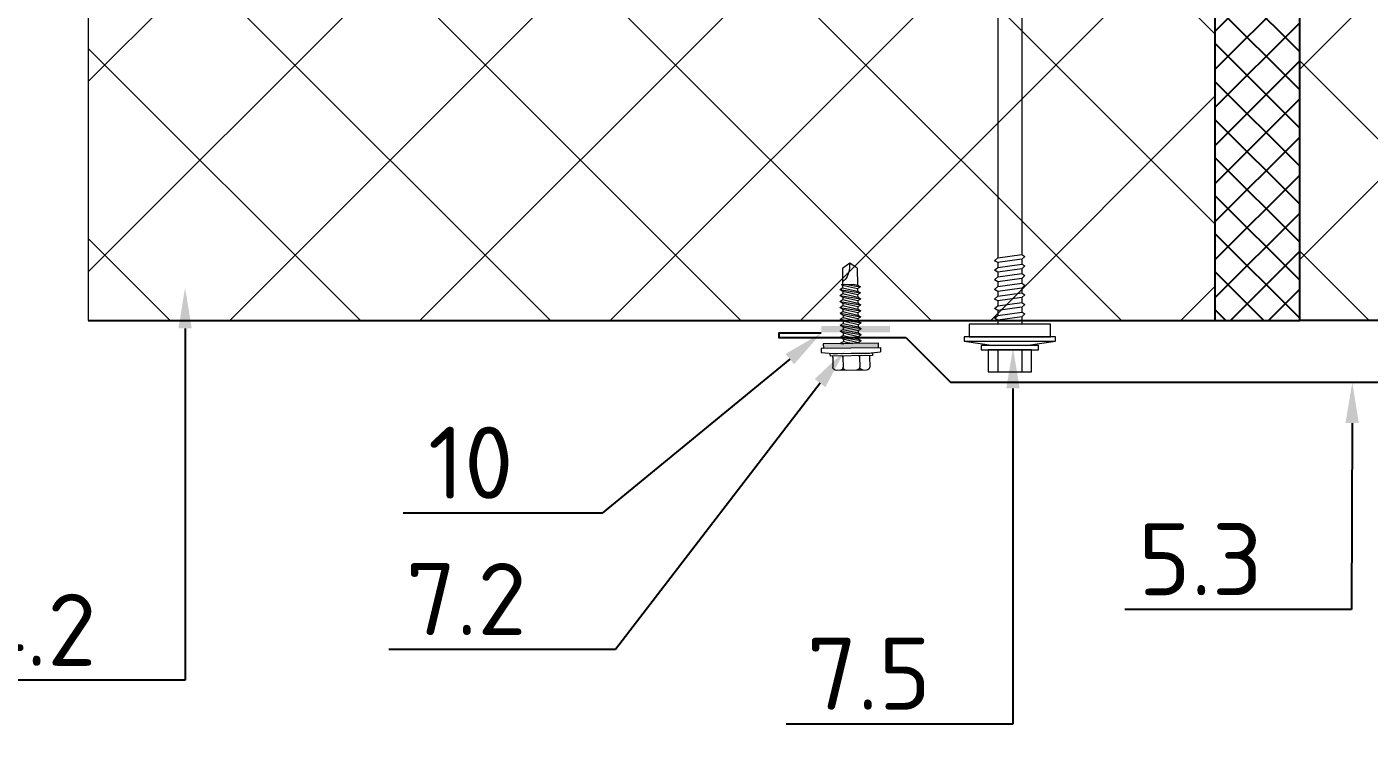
# Model space of a CAD drawing. Header units: millimetres. Extents: x -3689 to 3021565, y -698052 to -604547.
# Drawn here: x 2758552.3 to 2758869.1, y -669365.9 to -669199.5 of the extents above; entities that cross this region are included whole.
import ezdxf
from ezdxf import colors
from ezdxf.entities.mleader import LeaderData, LeaderLine
from ezdxf.math import Vec2, Vec3

# ---------------------------------------------------------------- set-up
doc = ezdxf.new("R2010")
doc.units = ezdxf.units.MM
doc.layers.get('0').update_dxf_attribs({"lineweight": 0})
for name, color, linetype in [('A-FLOR-IDEN', 14, 'Continuous'), ('A-WALL-PATT', 181, 'Continuous'), ('S-METL', 14, 'Continuous'), ('S-WALL-PATT', 181, 'Continuous')]:
    doc.layers.add(name, color=color, linetype=linetype)
doc.styles.add('ЕСКД', font='isocpeur.ttf')

# ---------------------------------------------------------------- blocks, each defined once
blk = doc.blocks.new('*U566')
at = {"lineweight": 0}
h = blk.add_hatch(dxfattribs=at)
h.set_pattern_fill('ANSI37', color=181, scale=10, style=0)
h.set_pattern_definition([(45, (90, -734.0553587846589), (-22.45064030267288, 22.45064030267288), []), (135, (90, -734.0553587846589), (-22.45064030267288, -22.45064030267288), [])])
h.paths.add_polyline_path([(0, 265.944641215341), (0, 0), (150, 0), (150, 265.944641215341)])
at = {"color": 5, "lineweight": 0}
for p, q in [((150, 265.944641215341), (0, 265.944641215341)), ((0, 0), (150, 0))]:
    blk.add_line(p, q, dxfattribs=at)
at = {"color": 5}
for p, q in [((0, 265.944641215341), (0, 0)), ((150, 0), (150, 265.944641215341))]:
    blk.add_line(p, q, dxfattribs=at)
blk = doc.blocks.new('*U670')
at = {"color": 7}
for points in [[(-60.60660171782365, -10.60660171779455), (-50, 0)], [(-50, 0), (100.3945713860958, 0)], [(111.0011731039194, -10.60660171779455), (100.3945713860958, 0)], [(-80.60660171782365, -11.60660171782365), (-90.60660171782365, -11.60660171782365), (-90.60660171782365, -10.60660171782365), (-60.60660171782365, -10.60660171782365)], [(131.0011731039194, -11.60660171782365), (141.0011731039194, -11.60660171782365), (141.0011731039194, -10.60660171782365), (111.0011731039194, -10.60660171782365)]]:
    blk.add_lwpolyline(points, dxfattribs=at)
blk = doc.blocks.new('*U530')
at = {"lineweight": 0}
blk.add_hatch(color=0, dxfattribs=at).paths.add_polyline_path([(6.500028934155127, -0.9992351740365836), (-6.500028934155127, -0.9992351740365865), (-6.500028934155127, -1.443296356685747e-15), (6.500028934155127, 1.443296356685747e-15)])
at = {"color": 0, "lineweight": 0}
for p, q in [((-1.75979577822, 17.76911293662852), (0.0001427191382348255, 19.00156603410142)), ((-1.75979577822, 17.77512051083614), (-1.759595558345612, 13.76304829795845)), ((0.0001427191382348255, 19.00156603410142), (1.760204217272982, 17.76928860001499)), ((1.760204217280258, 17.77529617422261), (1.760392185868111, 14.00871998502408)), ((2.464332430994543, 12.81131470232504), (-2.463710926611387, 11.94262127106777)), ((1.269850955752187, 14.00874446512899), (-2.463640661277172, 13.35062126943376)), ((-1.759620378325057, 13.75704072578811), (-2.463640661277172, 13.35062126943376)), ((-1.759660946023363, 12.94413154770155), (-2.463640661277172, 13.35062126943376)), ((1.760352715740735, 13.21780442399904), (-1.75969064364472, 12.34904072748032)), ((-1.759660946016087, 12.94413154770155), (-1.75969064364472, 12.34904072748032)), ((1.760382413362092, 13.81289524427848), (-1.759660946016087, 12.94413154770155)), ((-0.73936477863754, 14.00884473376209), (-1.759620378303229, 13.75704072578811)), ((2.112392185430505, 14.00870241870871), (-0.73936477863754, 14.00884473376209)), ((2.464332430994543, 12.81131470232504), (1.760312148020601, 12.4048952459707)), ((1.760382413362092, 13.81289524427848), (1.760351631783121, 13.19608375453391)), ((2.464332430994543, 12.81131470232504), (1.760352715740735, 13.21780442399904)), ((2.099570586164188, 14.00870305852732), (1.760382413362092, 13.81289524427848)), ((2.46419190031156, 9.995314705651255), (-2.46385145729437, 9.126621274393985)), ((-1.759831174327704, 9.533040730806535), (-2.46385145729437, 9.126621274393985)), ((2.464262165653051, 11.40331470395904), (-2.463781191952878, 10.53462127275998)), ((-1.759760908986212, 10.94104072911432), (-2.463781191952878, 10.53462127275998)), ((-1.75980147669907, 10.12813155108597), (-2.463781191952878, 10.53462127275998)), ((-1.75969064364472, 12.34904072748032), (-2.463710926611387, 11.94262127106777)), ((-1.759731211357578, 11.53613154939376), (-2.463710926611387, 11.94262127106777)), ((1.760171617337617, 9.588895249296913), (-1.759871742040562, 8.720131552719979)), ((1.760212185057751, 10.40180442732526), (-1.759831174327704, 9.533040730806535)), ((-1.75980147669907, 10.12813155108597), (-1.759831174327704, 9.533040730806535)), ((1.760241882679109, 10.99689524766291), (-1.75980147669907, 10.12813155108597)), ((1.760282450399243, 11.80980442569126), (-1.759760908986212, 10.94104072911432)), ((-1.759731211357578, 11.53613154939376), (-1.759760908986212, 10.94104072911432)), ((1.760312148020601, 12.4048952459707), (-1.759731211357578, 11.53613154939376)), ((1.760171617352169, 9.588895249296913), (1.760140835780474, 8.972083759494128)), ((2.46419190031156, 9.995314705651255), (1.760171617337617, 9.588895249296913)), ((1.760241882693661, 10.99689524766291), (1.760211101121966, 10.38008375786012)), ((2.46419190031156, 9.995314705651255), (1.760212185057751, 10.40180442732526)), ((2.464262165653051, 11.40331470395904), (1.760241882679109, 10.99689524766291)), ((1.760312148035152, 12.4048952459707), (1.760281366463457, 11.78808375616791)), ((2.464262165653051, 11.40331470395904), (1.760282450399243, 11.80980442569126)), ((2.464051369635853, 7.179314708977475), (-2.463991987948249, 6.31062127777841)), ((-1.759971704996135, 6.717040734132754), (-2.463991987948249, 6.31062127777841)), ((2.464121634970069, 8.587314707343468), (-2.463921722635862, 7.718621276086197)), ((-1.759901439669195, 8.12504073244054), (-2.463921722635862, 7.718621276086197)), ((-1.759942007382053, 7.312131554412192), (-2.463921722635862, 7.718621276086197)), ((-1.759871742040562, 8.720131552719979), (-2.46385145729437, 9.126621274393985)), ((1.760031086669186, 6.772895252623131), (-1.760012272716269, 5.904131556046196)), ((-1.759942007374777, 7.312131554412192), (-1.7599727889683, 6.695320064609406)), ((1.760071654382044, 7.585804430709688), (-1.759971704996135, 6.717040734132754)), ((1.760101352010678, 8.180895250989126), (-1.759942007374777, 7.312131554412192)), ((1.760141919723536, 8.993804429017475), (-1.759901439669195, 8.12504073244054)), ((-1.759871742040562, 8.720131552719979), (-1.759901439669195, 8.12504073244054)), ((1.760031086669186, 6.772895252623131), (1.760000305097491, 6.156083762820346)), ((2.464051369635853, 7.179314708977475), (1.760031086669186, 6.772895252623131)), ((1.760101352010678, 8.180895250989126), (1.760070570438983, 7.564083761186341)), ((2.464051369635853, 7.179314708977475), (1.760071654382044, 7.585804430709688)), ((2.464121634970069, 8.587314707343468), (1.760101352010678, 8.180895250989126)), ((2.464121634970069, 8.587314707343468), (1.76014191971626, 8.993804429017475)), ((2.463910838960146, 4.363314712303692), (-2.464132518631233, 3.494621281104628)), ((-1.760112235679118, 3.901040737458971), (-2.464132518631233, 3.494621281104628)), ((-1.760152803377424, 3.088131559430622), (-2.464132518631233, 3.494621281104628)), ((2.463981104301637, 5.771314710669687), (-2.464062253289741, 4.902621279470623)), ((-1.760041970337626, 5.309040735766758), (-2.464062253289741, 4.902621279470623)), ((-1.760082538043208, 4.496131557738409), (-2.464062253289741, 4.902621279470623)), ((-1.760012272723545, 5.904131556046196), (-2.463991987948249, 6.31062127777841)), ((1.759860858379397, 3.361804435728119), (-1.760182501006057, 2.493040739151184)), ((1.759890556000755, 3.95689525594935), (-1.760152803377424, 3.088131559430622)), ((1.759931123720889, 4.769804434035906), (-1.760112235664566, 3.901040737458971)), ((-1.760082538035932, 4.496131557738409), (-1.760112235679118, 3.901040737458971)), ((1.759960821342246, 5.364895254315344), (-1.760082538043208, 4.496131557738409)), ((-1.760012272716269, 5.904131556046196), (-1.760043054287964, 5.287320066301619)), ((1.760001389040553, 6.177804432401901), (-1.760041970337626, 5.309040735766758)), ((1.759890556000755, 3.95689525594935), (1.75985977442906, 3.340083766204772)), ((2.463840573640482, 2.955314713995905), (1.759860858379397, 3.361804435728119)), ((2.463910838960146, 4.363314712303692), (1.759890556000755, 3.95689525594935)), ((1.759960821342246, 5.364895254315344), (1.759930039755999, 4.748083764512558)), ((2.463910838960146, 4.363314712303692), (1.759931123720889, 4.769804434035906)), ((2.463981104301637, 5.771314710669687), (1.759960821327694, 5.364895254315344)), ((2.463981104301637, 5.771314710669687), (1.760001389040553, 6.177804432343693)), ((2.46377030829899, 1.547314715688118), (-2.464273049314216, 0.6786212844308461)), ((-1.760252766340273, 1.085040740785189), (-2.46427304930694, 0.6786212844308461)), ((-1.760293334060407, 0.2721315627568398), (-2.464273049314216, 0.6786212844308461)), ((2.463840573640482, 2.955314713995905), (-2.464202783972724, 2.086621282796841)), ((-1.760182501006057, 2.493040739151184), (-2.464202783972724, 2.086621282796841)), ((-1.760223068718916, 1.680131561064627), (-2.464202783972724, 2.086621282796841)), ((-1.760293334053131, 0.2721315627568398), (-1.76030691460619, -3.908666534005322e-16)), ((1.759750025339599, 1.140895259333775), (-1.760293334053131, 0.2721315627568398)), ((1.759790593045182, 1.953804437362124), (-1.760252766332997, 1.085040740785189)), ((-1.76022306871164, 1.680131561064627), (-1.760252766340273, 1.085040740785189)), ((1.759820290666539, 2.548895257641562), (-1.760223068718916, 1.680131561064627)), ((-1.760152803377424, 3.088131559430622), (-1.760182501006057, 2.493040739151184)), ((1.75972032770369, 0.545804439054337), (-0.4517616882585572, -1.003112455896365e-16)), ((2.463700042957499, 0.1393147173803305), (1.673376388229372, 3.715641990152666e-16)), ((1.759750025339599, 1.140895259333775), (1.759719243746076, 0.5240837695309898)), ((2.463700042957499, 0.1393147173803305), (1.75972032770369, 0.545804439054337)), ((2.46377030829899, 1.547314715688118), (1.759750025339599, 1.140895259333775)), ((1.759820290673815, 2.548895257641562), (1.759789509087568, 1.932083767896985)), ((2.46377030829899, 1.547314715688118), (1.759790593037906, 1.953804437362124)), ((2.463840573640482, 2.955314713995905), (1.759820290666539, 2.548895257641562)), ((2.463700042957499, 0.1393147173803305), (2.222372062249633, 4.934657265586468e-16)), ((6.499971000332154, 0.001566034101416869), (6.500028934155127, -0.9992351740365836)), ((-6.999971091820045, -0.9992351740365866), (-6.999913204039332, -1.999240946024658)), ((7.000028934984586, -0.9992351740365835), (-6.999971091820045, -0.9992351740365866)), ((-6.999971091820045, -0.9992351740365866), (-6.999971091820045, -1.999235174036587)), ((-3.372512593312422, -2.360930037742948), (-6.999971091820045, -1.999235174036587)), ((-5.042529794140137, -2.36092890793225), (4.957470193156043, -2.360429864318575)), ((-5.042529794140137, -2.36092890793225), (-5.042504841956543, -2.860928907291965)), ((-5.042504841956543, -2.860928907291965), (4.957495145325085, -2.860429863678291)), ((-4.372512593326974, -2.360930037742948), (4.28745299234288, -2.360428734507877)), ((-4.372466748827719, -3.152888939424885), (-4.372330301179318, -5.510008432378529)), ((-2.01065795654722, -3.152687751920895), (-2.010521505289943, -5.509871713235045)), ((1.925690043317446, -3.152571722050198), (1.925826488215536, -5.509643848228735)), ((7.000086822110463, -1.99922954221256), (3.287452992371983, -2.360428734507877)), ((4.287498841193157, -3.152463260455988), (4.287635284337741, -5.509507129143458)), ((4.957470193156043, -2.360429864318575), (4.957495145325085, -2.860429863678291)), ((7.000028934984586, -0.9992351740365835), (7.000086822103187, -1.99922954221256)), ((7.000028934991862, -0.9992351740365835), (7.000028934991862, -1.999235174036584)), ((-3.58501512947987, -6.297232458076908), (3.50041125866119, -6.296822300821078)), ((-2.010653540746716, -3.228970242373181), (-2.010521505289943, -5.509871713235045))]:
    blk.add_line(p, q, dxfattribs=at)
blk.add_lwpolyline([(6.500028934155127, -0.9992351740365836), (-6.500028934155127, -0.9992351740365865), (-6.500028934155127, -1.443296356685747e-15), (6.500028934155127, 1.443296356685747e-15)], close=True, dxfattribs=at)
for centre, start, end in [((-3.585060702433111, -5.509962859388908), 180.0033167038442, 270.0033167042611), ((-2.797791103977942, -5.509917286399288), 270.0033167042611, 0.003316703844216687), ((-1.22325190653646, -5.509826140245424), 180.0033167038442, 270.0033167042611), ((1.138556889469329, -5.509689421276563), 270.0033167042611, 0.003316703844216687), ((2.713096086903535, -5.509598275122698), 180.0033167038442, 270.0033167042611), ((3.500365685649742, -5.509552702133078), 270.0033167042611, 0.003316703844216687)]:
    blk.add_arc(centre, 0.7872696000000154, start, end, dxfattribs=at)
at = {"color": 0, "lineweight": 0, "extrusion": (0, 0, -1)}
for centre, major_axis, ratio, start_param, end_param in [((-5.164466747446568, -3.152934786339758), (-0.4695426015677405, -0.6378038454834557), 0.9999999999521482, 3.7001413829075, 4.077737360034711), ((-1.218657958088442, -3.152737986587455), (-0.4695426016314956, -0.6378038455700573), 0.9999999998798036, 0.9361447064777346, 1.313740683556781), ((1.133690044815013, -3.152620782959275), (-0.4695426015914638, -0.6378038455156804), 0.9999999999951029, 3.700141382885612, 4.077737360014203), ((5.079498840263115, -3.152423982799518), (-0.469542601613166, -0.6378038455451589), 0.9999999999374978, 0.9361447064519131, 1.313740683536806)]:
    blk.add_ellipse(centre, major_axis=major_axis, ratio=ratio, start_param=start_param, end_param=end_param, dxfattribs=at)
at = {"color": 0, "lineweight": 0, "extrusion": (0, 0, -0.9999999999999999)}
for centre, major_axis, ratio, start_param, end_param in [((-2.802657956068287, -3.152817035093905), (-0.4695426015830329, -0.6378038455042281), 0.9999999999820529, 3.700141382891477, 4.077737359997727), ((2.717690042794858, -3.152541734511033), (-0.469542601635972, -0.6378038455761381), 0.9999999998681064, 0.9361447064850439, 1.31374068359107)]:
    blk.add_ellipse(centre, major_axis=major_axis, ratio=ratio, start_param=start_param, end_param=end_param, dxfattribs=at)
at = {"color": 0, "lineweight": 0}
blk.add_open_spline([(0.0001427191455107831, 19.00156603415963), (0.05083747002936031, 18.23320035467623), (0.1406947712312066, 16.87125922471751), (0.8799432696832777, 15.33543048088905), (1.551164845863238, 14.82059633685276), (1.760358575389543, 14.67621029395378)], degree=3, knots=[0, 0, 0, 0, 2.306624246534305, 4.088530392190128, 4.845953933886731, 4.845953933886731, 4.845953933886731, 4.845953933886731], dxfattribs=at)
blk = doc.blocks.new('*U529')
at = {"color": 0, "rotation": 270}
blk.add_blockref('*U530', (0, -3.641531520770513e-12), dxfattribs=at)
blk = doc.blocks.new('*U572')
at = {"color": 0, "lineweight": 0, "ltscale": 10}
for p, q in [((0.9999999999995483, 10.75821146399544), (-1.578047253216045e-13, 3.758211464021094)), ((1.999999999999548, 10.75821146399548), (0.9999999999995483, 10.75821146399544)), ((0.9999999999995483, 10.75821146399544), (1.000000000000452, -10.75821146399535)), ((2.000000000000452, -10.75821146399531), (1.999999999999548, 10.75821146399548)), ((4.999999999999596, 9.625768151993025), (1.999999999999596, 9.625768151992899)), ((1.999999999999596, 9.625768151992899), (2.000000000000404, -9.625768151992732)), ((5.000000000000404, -9.625768151992606), (4.999999999999596, 9.625768151993025)), ((-2.853031142658489e-13, 6.794659872000921), (-1.000000000000285, 6.794659872000879)), ((-1.000000000000285, 6.794659872000879), (-0.9999999999997147, -6.794659872000962)), ((2.853031142658489e-13, -6.794659872000921), (-2.853031142658489e-13, 6.794659872000921)), ((-1.000000000000214, 5.095994904011563), (-6.200000000000213, 5.095994904011344)), ((-6.200000000000213, 5.095994904011344), (-6.199999999999785, -5.095994904011865)), ((-0.9999999999997861, -5.095994904011646), (-1.000000000000214, 5.095994904011563)), ((5.960699671339194, 2.831108280006697), (6.413676996087806, 3.623818598440535)), ((6.413676996087806, 3.623818598440535), (7.093142983283565, 2.831108280006745)), ((8.225586295286144, 2.831108280006792), (8.678563620122066, 3.623818598440631)), ((8.678563620122066, 3.623818598440631), (9.358029607317826, 2.83110828000684)), ((10.49047291932041, 2.831108280006887), (10.94345024406902, 3.623818598440726)), ((10.94345024406902, 3.623818598440726), (11.62291623132298, 2.831108280006935)), ((12.75535954329646, 2.831108280006982), (13.20833686810328, 3.623818598440821)), ((13.20833686810328, 3.623818598440821), (13.88780285529904, 2.83110828000703)), ((15.02024616730162, 2.831108280007077), (15.47322349210843, 3.623818598440916)), ((15.47322349210843, 3.623818598440916), (16.1526894793042, 2.831108280007125)), ((17.28513279133588, 2.831108280007173), (17.73811011608449, 3.623818598441011)), ((17.73811011608449, 3.623818598441011), (18.41757610328025, 2.83110828000722)), ((19.55001941528283, 2.831108280007268), (20.00299674011875, 3.623818598441106)), ((20.00299674011875, 3.623818598441106), (20.68246272731451, 2.831108280007316)), ((104.5005885280032, 2.83110828001226), (104.9535658528391, 3.623818598446098)), ((104.9535658528391, 3.623818598446098), (105.6330318400348, 2.831108280012307)), ((106.7654751520956, 2.831108280012355), (107.2184524768442, 3.623818598446193)), ((107.2184524768442, 3.623818598446193), (107.89791846404, 2.831108280012402)), ((109.0303617760426, 2.83110828001245), (109.4833391008785, 3.623818598446288)), ((109.4833391008785, 3.623818598446288), (110.1628050880743, 2.831108280012497)), ((111.2952484000768, 2.831108280012545), (111.7482257248255, 3.623818598446383)), ((111.7482257248255, 3.623818598446383), (112.4276917120794, 2.831108280012592)), ((113.5601350240529, 2.83110828001264), (114.0131123488597, 3.623818598446478)), ((114.0131123488597, 3.623818598446478), (114.6925783360555, 2.831108280012687)), ((115.8250216480581, 2.831108280012735), (116.2779989728649, 3.623818598446573)), ((116.2779989728649, 3.623818598446573), (116.9574649600606, 2.831108280012782)), ((118.0899082720923, 2.83110828001283), (118.5428855968409, 3.623818598446668)), ((118.5428855968409, 3.623818598446668), (119.2223515840367, 2.831108280012878)), ((120.3547948960393, 2.831108280012925), (120.8077722208752, 3.623818598446763)), ((120.8077722208752, 3.623818598446763), (121.4872382080709, 2.831108280012973)), ((122.6196815200735, 2.83110828001302), (123.0726588448221, 3.623818598446859)), ((123.0726588448221, 3.623818598446859), (123.7521248320179, 2.831108280013068)), ((124.8845681440496, 2.831108280013114), (125.3375454687982, 3.623818598446953)), ((125.3375454687982, 3.623818598446953), (126.017011455994, 2.831108280013162)), ((127.1494547679966, 2.831108280013209), (127.6024320928325, 3.623818598447048)), ((127.6024320928325, 3.623818598447048), (128.2818980800282, 2.831108280013257)), ((129.4143413920308, 2.831108280013305), (129.8673187167794, 3.623818598447143)), ((129.8673187167794, 3.623818598447143), (130.5467847040334, 2.831108280013352)), ((131.6792280160069, 2.8311082800134), (132.1322053408137, 3.623818598447238)), ((132.1322053408137, 3.623818598447238), (132.8116713280095, 2.831108280013447)), ((133.944114640012, 2.831108280013495), (134.3970919648189, 3.623818598447333)), ((134.3970919648189, 3.623818598447333), (135.0765579520146, 2.831108280013543)), ((136.2090012640463, 2.83110828001359), (136.6619785887949, 3.623818598447428)), ((136.6619785887949, 3.623818598447428), (137.3414445759907, 2.831108280013638)), ((138.4738878879932, 2.831108280013685), (138.9268652128292, 3.623818598447524)), ((138.9268652128292, 3.623818598447524), (139.6063312000249, 2.831108280013733)), ((140.7387745120275, 2.83110828001378), (141.1917518367761, 3.623818598447619)), ((141.1917518367761, 3.623818598447619), (141.8712178239719, 2.831108280013828)), ((143.0036611360036, 2.831108280013875), (143.4566384608104, 3.623818598447714)), ((143.4566384608104, 3.623818598447714), (144.1361044480061, 2.831108280013923)), ((145.2685477600087, 2.83110828001397), (145.7215250848446, 3.623818598447809)), ((145.7215250848446, 3.623818598447809), (146.4009910720404, 2.831108280014018)), ((147.533434384043, 2.831108280014065), (147.9864117087916, 3.623818598447904)), ((147.9864117087916, 3.623818598447904), (148.6658776959873, 2.831108280014113)), ((149.798321008019, 2.831108280014161), (150.2512983328259, 3.623818598447999)), ((150.2512983328259, 3.623818598447999), (150.9307643200216, 2.831108280014208)), ((152.0632076320242, 2.831108280014256), (152.5161849568019, 3.623818598448094)), ((152.5161849568019, 3.623818598448094), (153.1956509439977, 2.831108280014303)), ((154.3280942560002, 2.831108280014351), (154.7810715808071, 3.623818598448189)), ((154.7810715808071, 3.623818598448189), (155.4605375680028, 2.831108280014398)), ((156.5929808800054, 2.831108280014446), (157.0459582048413, 3.623818598448284)), ((157.0459582048413, 3.623818598448284), (157.7254241920371, 2.831108280014493)), ((158.8578675040397, 2.831108280014541), (159.3108448287883, 3.623818598448379)), ((159.3108448287883, 3.623818598448379), (159.990310815984, 2.831108280014588)), ((161.1227541280157, 2.831108280014636), (161.5757314528225, 3.623818598448474)), ((161.5757314528225, 3.623818598448474), (162.2551974400183, 2.831108280014683)), ((163.3876407520209, 2.831108280014731), (163.8406180767986, 3.623818598448569)), ((163.8406180767986, 3.623818598448569), (164.5200840639943, 2.831108280014779)), ((165.6525273759969, 2.831108280014826), (166.1055047008037, 3.623818598448664)), ((166.1055047008037, 3.623818598448664), (166.7849706879995, 2.831108280014874)), ((167.9174140000312, 2.831108280014921), (168.370391324838, 3.62381859844876)), ((168.370391324838, 3.62381859844876), (169.0498573120338, 2.831108280014969)), ((170.1823006240363, 2.831108280015016), (170.6352779488141, 3.623818598448855)), ((170.6352779488141, 3.623818598448855), (171.3147439360098, 2.831108280015064)), ((172.4471872480124, 2.831108280015112), (172.9001645728192, 3.62381859844895)), ((172.9001645728192, 3.62381859844895), (173.579630560015, 2.831108280015159)), ((-1.000000000000119, 2.831108280006405), (-6.200000000000118, 2.831108280006187)), ((5.960699671339194, 2.831108280006697), (4.999999999999881, 2.831108280006657)), ((6.75340998968594, -2.831108279977059), (5.960699671339194, 2.831108280006697)), ((7.093142983283565, 2.831108280006745), (7.885853301688519, -2.831108279977012)), ((8.225586295286144, 2.831108280006792), (7.093142983283565, 2.831108280006745)), ((8.225586295286144, 2.831108280006792), (7.093142983283565, 2.831108280006745)), ((9.018296613720201, -2.831108279976964), (8.225586295286144, 2.831108280006792)), ((9.358029607317826, 2.83110828000684), (10.15073992572278, -2.831108279976917)), ((10.49047291932041, 2.831108280006887), (9.358029607317826, 2.83110828000684)), ((10.49047291932041, 2.831108280006887), (9.358029607317826, 2.831108280006839)), ((11.28318323772536, -2.831108279976869), (10.49047291932041, 2.831108280006887)), ((11.62291623132298, 2.831108280006935), (12.41562654969883, -2.831108279976822)), ((12.75535954329646, 2.831108280006982), (11.62291623126478, 2.831108280006935)), ((12.75535954329646, 2.831108280006983), (11.62291623132298, 2.831108280006935)), ((13.54806986170141, -2.831108279976774), (12.75535954329646, 2.831108280006982)), ((13.88780285529904, 2.83110828000703), (14.68051317370399, -2.831108279976727)), ((15.02024616730162, 2.831108280007077), (13.88780285529904, 2.83110828000703)), ((15.02024616730162, 2.831108280007078), (13.88780285529904, 2.83110828000703)), ((15.81295648570657, -2.831108279976679), (15.02024616730162, 2.831108280007077)), ((16.1526894793042, 2.831108280007125), (16.94539979768004, -2.831108279976632)), ((17.28513279133588, 2.831108280007173), (16.1526894793042, 2.831108280007125)), ((17.28513279133588, 2.831108280007173), (16.1526894793042, 2.831108280007126)), ((18.07784310968262, -2.831108279976584), (17.28513279133588, 2.831108280007173)), ((18.41757610328025, 2.83110828000722), (19.2102864216852, -2.831108279976537)), ((19.55001941528283, 2.831108280007268), (18.41757610328025, 2.83110828000722)), ((19.55001941528283, 2.831108280007268), (18.41757610328025, 2.831108280007221)), ((20.34272973371688, -2.831108279976489), (19.55001941528283, 2.831108280007268)), ((20.68246272731451, 2.831108280007316), (21.47517304571946, -2.831108279976441)), ((21.81490603931709, 2.831108280007363), (20.68246272731451, 2.831108280007316)), ((104.5005885280032, 2.83110828001226), (20.68246272731451, 2.831108280007316)), ((105.2932988464372, -2.831108279971497), (104.5005885280032, 2.83110828001226)), ((105.6330318400348, 2.831108280012307), (106.4257421584398, -2.83110827997145)), ((106.7654751520374, 2.831108280012355), (105.6330318400348, 2.831108280012307)), ((107.5581854704424, -2.831108279971402), (106.7654751520956, 2.831108280012355)), ((107.89791846404, 2.831108280012402), (108.690628782445, -2.831108279971355)), ((109.0303617760426, 2.83110828001245), (107.89791846404, 2.831108280012402)), ((109.8230720944767, -2.831108279971307), (109.0303617760426, 2.83110828001245)), ((110.1628050880743, 2.831108280012497), (110.9555154064792, -2.831108279971259)), ((111.2952484000768, 2.831108280012545), (110.1628050880743, 2.831108280012497)), ((112.0879587184818, -2.831108279971212), (111.2952484000768, 2.831108280012545)), ((112.4276917120794, 2.831108280012592), (113.2204020304553, -2.831108279971164)), ((113.5601350240529, 2.83110828001264), (112.4276917120212, 2.831108280012592)), ((114.3528453424579, -2.831108279971117), (113.5601350240529, 2.83110828001264)), ((114.6925783360555, 2.831108280012687), (115.4852886544604, -2.831108279971069)), ((115.8250216480581, 2.831108280012735), (114.6925783360555, 2.831108280012687)), ((116.617731966463, -2.831108279971022), (115.8250216480581, 2.831108280012735)), ((116.9574649600606, 2.831108280012782), (117.7501752784365, -2.831108279970974)), ((118.0899082720923, 2.83110828001283), (116.9574649600606, 2.831108280012782)), ((118.8826185904391, -2.831108279970927), (118.0899082720923, 2.83110828001283)), ((119.2223515840367, 2.831108280012878), (120.0150619024417, -2.831108279970879)), ((120.3547948960393, 2.831108280012925), (119.2223515840367, 2.831108280012878)), ((121.1475052144733, -2.831108279970831), (120.3547948960393, 2.831108280012925)), ((121.4872382080709, 2.831108280012973), (122.2799485264759, -2.831108279970784)), ((122.6196815200735, 2.83110828001302), (121.4872382080709, 2.831108280012973)), ((123.4123918384203, -2.831108279970736), (122.6196815200735, 2.83110828001302)), ((123.7521248320179, 2.831108280013068), (124.5448351504519, -2.831108279970689)), ((124.8845681440496, 2.831108280013115), (123.7521248320179, 2.831108280013068)), ((125.6772784623963, -2.831108279970642), (124.8845681440496, 2.831108280013114)), ((126.017011455994, 2.831108280013162), (126.8097217743989, -2.831108279970595)), ((127.1494547679966, 2.831108280013209), (126.017011455994, 2.831108280013162)), ((127.9421650864306, -2.831108279970547), (127.1494547679966, 2.831108280013209)), ((128.2818980800282, 2.831108280013257), (129.0746083984332, -2.8311082799705)), ((129.4143413920308, 2.831108280013305), (128.2818980800282, 2.831108280013257)), ((130.2070517104358, -2.831108279970452), (129.4143413920308, 2.831108280013305)), ((130.5467847040334, 2.831108280013352), (131.3394950224092, -2.831108279970405)), ((131.6792280160069, 2.8311082800134), (130.5467847039752, 2.831108280013352)), ((132.4719383344118, -2.831108279970357), (131.6792280160069, 2.8311082800134)), ((132.8116713280095, 2.831108280013447), (133.6043816464144, -2.83110827997031)), ((133.944114640012, 2.831108280013495), (132.8116713280095, 2.831108280013447)), ((134.736824958417, -2.831108279970262), (133.944114640012, 2.831108280013495)), ((135.0765579520146, 2.831108280013543), (135.8692682703904, -2.831108279970214)), ((136.2090012640463, 2.83110828001359), (135.0765579520146, 2.831108280013543)), ((137.001711582393, -2.831108279970167), (136.2090012640463, 2.83110828001359)), ((137.3414445759907, 2.831108280013638), (138.1341548943956, -2.831108279970119)), ((138.4738878879932, 2.831108280013685), (137.3414445759907, 2.831108280013638)), ((139.2665982064273, -2.831108279970072), (138.4738878879932, 2.831108280013685)), ((139.6063312000249, 2.831108280013733), (140.3990415184299, -2.831108279970024)), ((140.7387745120275, 2.83110828001378), (139.6063312000249, 2.831108280013733)), ((141.5314848303742, -2.831108279969976), (140.7387745120275, 2.83110828001378)), ((141.8712178239719, 2.831108280013828), (142.6639281424059, -2.831108279969929)), ((143.0036611360036, 2.831108280013875), (141.8712178239719, 2.831108280013828)), ((143.7963714544085, -2.831108279969881), (143.0036611360036, 2.831108280013875)), ((144.1361044480061, 2.831108280013923), (144.9288147664111, -2.831108279969834)), ((145.2685477600087, 2.83110828001397), (144.1361044480061, 2.831108280013923)), ((146.0612580784428, -2.831108279969786), (145.2685477600087, 2.83110828001397)), ((146.4009910720404, 2.831108280014018), (147.1937013903871, -2.831108279969739)), ((147.5334343839848, 2.831108280014065), (146.4009910720404, 2.831108280014018)), ((148.3261447023897, -2.831108279969691), (147.533434384043, 2.831108280014065)), ((148.6658776959873, 2.831108280014113), (149.4585880144214, -2.831108279969644)), ((149.798321008019, 2.831108280014161), (148.6658776959873, 2.831108280014113)), ((150.591031326424, -2.831108279969596), (149.798321008019, 2.831108280014161)), ((150.9307643200216, 2.831108280014208), (151.7234746384266, -2.831108279969548)), ((152.0632076320242, 2.831108280014256), (150.9307643200216, 2.831108280014208)), ((152.8559179504, -2.831108279969501), (152.0632076320242, 2.831108280014256)), ((153.1956509439977, 2.831108280014303), (153.9883612624026, -2.831108279969453)), ((154.3280942560002, 2.831108280014351), (153.1956509439977, 2.831108280014303)), ((155.1208045744052, -2.831108279969406), (154.3280942560002, 2.831108280014351)), ((155.4605375680028, 2.831108280014398), (156.2532478864078, -2.831108279969358)), ((156.5929808800054, 2.831108280014446), (155.4605375680028, 2.831108280014398)), ((157.3856911984394, -2.831108279969311), (156.5929808800054, 2.831108280014446)), ((157.7254241920371, 2.831108280014493), (158.518134510442, -2.831108279969263)), ((158.8578675040397, 2.831108280014541), (157.7254241920371, 2.831108280014493)), ((159.6505778223864, -2.831108279969216), (158.8578675040397, 2.831108280014541)), ((159.990310815984, 2.831108280014588), (160.7830211344181, -2.831108279969168)), ((161.1227541280157, 2.831108280014636), (159.990310815984, 2.831108280014588)), ((161.9154644464207, -2.831108279969121), (161.1227541280157, 2.831108280014636)), ((162.2551974400183, 2.831108280014683), (163.0479077584232, -2.831108279969073)), ((163.3876407520209, 2.831108280014731), (162.2551974400183, 2.831108280014683)), ((164.1803510703967, -2.831108279969026), (163.3876407520209, 2.831108280014731)), ((164.5200840639943, 2.831108280014779), (165.3127943823993, -2.831108279968978)), ((165.6525273759969, 2.831108280014826), (164.5200840639943, 2.831108280014779)), ((166.4452376944019, -2.83110827996893), (165.6525273759969, 2.831108280014826)), ((166.7849706879995, 2.831108280014874), (167.5776810064336, -2.831108279968883)), ((167.9174140000312, 2.831108280014921), (166.7849706879995, 2.831108280014874)), ((168.7101243184361, -2.831108279968835), (167.9174140000312, 2.831108280014921)), ((169.0498573120338, 2.831108280014969), (169.8425676303805, -2.831108279968788)), ((170.1823006239781, 2.831108280015016), (169.0498573120338, 2.831108280014969)), ((170.9750109424122, -2.83110827996874), (170.1823006240363, 2.831108280015016)), ((171.3147439360098, 2.831108280015064), (172.1074542544148, -2.831108279968693)), ((172.4471872480124, 2.831108280015112), (171.3147439360098, 2.831108280015064)), ((173.2398975664173, -2.831108279968645), (172.4471872480124, 2.831108280015112)), ((173.5796305600149, 2.831108280015159), (187.1689503039877, 2.83110828001573)), ((173.579630560015, 2.831108280015159), (174.3723408784199, -2.831108279968598)), ((181.733222406422, -0.679465987201224), (187.6219276287947, 1.132443311997329)), ((187.168891720008, 2.83110828001573), (190, 1.699364696006077e-11)), ((190, 1.699364696006077e-11), (187.1688917200664, -2.83110827996806)), ((187.6219276287947, 1.132443311997329), (187.310505717999, 2.689552866004499)), ((-0.9999999999998811, -2.831108279977385), (-6.19999999999988, -2.831108279977603)), ((6.75340998968594, -2.831108279977058), (5.000000000000119, -2.831108279977132)), ((7.432875976881695, -3.510574267172757), (6.75340998968594, -2.831108279977059)), ((7.885853301688519, -2.831108279977012), (7.432875976881695, -3.510574267172757)), ((9.018296613720201, -2.831108279976964), (7.885853301688519, -2.831108279977012)), ((9.018296613720201, -2.831108279976963), (7.885853301688519, -2.831108279977011)), ((9.697762600915956, -3.510574267172662), (9.018296613720201, -2.831108279976964)), ((10.15073992572278, -2.831108279976917), (9.697762600915956, -3.510574267172662)), ((11.28318323766715, -2.831108279976869), (10.15073992572278, -2.831108279976917)), ((11.28318323772536, -2.831108279976868), (10.15073992572278, -2.831108279976916)), ((11.96264922492111, -3.510574267172567), (11.28318323772536, -2.831108279976869)), ((12.41562654969883, -2.831108279976822), (11.96264922492111, -3.510574267172567)), ((13.54806986170141, -2.831108279976774), (12.41562654969883, -2.831108279976822)), ((13.54806986170141, -2.831108279976773), (12.41562654969883, -2.83110827997682)), ((14.22753584889717, -3.510574267172472), (13.54806986170141, -2.831108279976774)), ((14.68051317370399, -2.831108279976727), (14.22753584889717, -3.510574267172472)), ((15.81295648570657, -2.831108279976679), (14.68051317370399, -2.831108279976727)), ((15.81295648570657, -2.831108279976678), (14.68051317370399, -2.831108279976725)), ((16.49242247290232, -3.510574267172377), (15.81295648570657, -2.831108279976679)), ((16.94539979768004, -2.831108279976632), (16.49242247290232, -3.510574267172377)), ((18.07784310968262, -2.831108279976584), (16.94539979768004, -2.831108279976632)), ((18.07784310968262, -2.831108279976584), (16.94539979768004, -2.831108279976631)), ((18.75730909687838, -3.510574267172282), (18.07784310968262, -2.831108279976584)), ((19.2102864216852, -2.831108279976537), (18.75730909687838, -3.510574267172282)), ((20.34272973371688, -2.831108279976489), (19.2102864216852, -2.831108279976537)), ((20.34272973371688, -2.831108279976489), (19.2102864216852, -2.831108279976536)), ((21.02219572091264, -3.510574267172187), (20.34272973371688, -2.831108279976489)), ((21.47517304571946, -2.831108279976441), (21.02219572091264, -3.510574267172187)), ((105.2932988464372, -2.831108279971498), (21.47517304571946, -2.831108279976441)), ((105.972764833633, -3.510574267167195), (105.2932988464372, -2.831108279971497)), ((106.4257421584398, -2.83110827997145), (105.972764833633, -3.510574267167195)), ((107.5581854703842, -2.831108279971402), (106.4257421584398, -2.83110827997145)), ((108.2376514576382, -3.5105742671671), (107.5581854704424, -2.831108279971402)), ((108.690628782445, -2.831108279971355), (108.2376514576382, -3.5105742671671)), ((109.8230720944767, -2.831108279971307), (108.690628782445, -2.831108279971355)), ((110.5025380816724, -3.510574267167005), (109.8230720944767, -2.831108279971307)), ((110.9555154064792, -2.831108279971259), (110.5025380816724, -3.510574267167005)), ((112.0879587184236, -2.831108279971212), (110.9555154064792, -2.831108279971259)), ((112.7674247056776, -3.51057426716691), (112.0879587184818, -2.831108279971212)), ((113.2204020304553, -2.831108279971164), (112.7674247056776, -3.51057426716691)), ((114.3528453424579, -2.831108279971117), (113.2204020304553, -2.831108279971164)), ((115.0323113296536, -3.510574267166815), (114.3528453424579, -2.831108279971117)), ((115.4852886544604, -2.831108279971069), (115.0323113296536, -3.510574267166815)), ((116.617731966463, -2.831108279971022), (115.4852886544604, -2.831108279971069)), ((117.2971979536588, -3.510574267166719), (116.617731966463, -2.831108279971022)), ((117.7501752784365, -2.831108279970974), (117.2971979536588, -3.510574267166719)), ((118.8826185904391, -2.831108279970927), (117.7501752784365, -2.831108279970974)), ((119.5620845776348, -3.510574267166624), (118.8826185904391, -2.831108279970927)), ((120.0150619024417, -2.831108279970879), (119.5620845776348, -3.510574267166624)), ((121.1475052144733, -2.831108279970831), (120.0150619024417, -2.831108279970879)), ((121.8269712016691, -3.510574267166529), (121.1475052144733, -2.831108279970831)), ((122.2799485264759, -2.831108279970784), (121.8269712016691, -3.510574267166529)), ((123.4123918384203, -2.831108279970736), (122.2799485264759, -2.831108279970784)), ((124.0918578256743, -3.510574267166434), (123.4123918384203, -2.831108279970736)), ((124.5448351504519, -2.831108279970689), (124.0918578256743, -3.510574267166434)), ((125.6772784623963, -2.831108279970641), (124.5448351504519, -2.831108279970689)), ((126.3567444495921, -3.51057426716634), (125.6772784623963, -2.831108279970642)), ((126.8097217743989, -2.831108279970595), (126.3567444495921, -3.51057426716634)), ((127.9421650864306, -2.831108279970547), (126.8097217743989, -2.831108279970595)), ((128.6216310736264, -3.510574267166245), (127.9421650864306, -2.831108279970547)), ((129.0746083984332, -2.8311082799705), (128.6216310736264, -3.510574267166245)), ((130.2070517103776, -2.831108279970452), (129.0746083984332, -2.8311082799705)), ((130.8865176976315, -3.51057426716615), (130.2070517104358, -2.831108279970452)), ((131.3394950224092, -2.831108279970405), (130.8865176976315, -3.51057426716615)), ((132.4719383344118, -2.831108279970357), (131.3394950224092, -2.831108279970405)), ((133.1514043216076, -3.510574267166055), (132.4719383344118, -2.831108279970357)), ((133.6043816464144, -2.83110827997031), (133.1514043216076, -3.510574267166055)), ((134.736824958417, -2.831108279970262), (133.6043816464144, -2.83110827997031)), ((135.4162909456127, -3.51057426716596), (134.736824958417, -2.831108279970262)), ((135.8692682703904, -2.831108279970214), (135.4162909456127, -3.51057426716596)), ((137.001711582393, -2.831108279970167), (135.8692682703904, -2.831108279970214)), ((137.6811775695888, -3.510574267165865), (137.001711582393, -2.831108279970167)), ((138.1341548943956, -2.831108279970119), (137.6811775695888, -3.510574267165865)), ((139.2665982064273, -2.831108279970072), (138.1341548943956, -2.831108279970119)), ((139.946064193623, -3.51057426716577), (139.2665982064273, -2.831108279970072)), ((140.3990415184299, -2.831108279970024), (139.946064193623, -3.51057426716577)), ((141.5314848303742, -2.831108279969976), (140.3990415184299, -2.831108279970024)), ((142.2109508176282, -3.510574267165675), (141.5314848303742, -2.831108279969976)), ((142.6639281424059, -2.831108279969929), (142.2109508176282, -3.510574267165675)), ((143.7963714544085, -2.831108279969881), (142.6639281424059, -2.831108279969929)), ((144.4758374416043, -3.51057426716558), (143.7963714544085, -2.831108279969881)), ((144.9288147664111, -2.831108279969834), (144.4758374416043, -3.51057426716558)), ((146.0612580784428, -2.831108279969786), (144.9288147664111, -2.831108279969834)), ((146.7407240656385, -3.510574267165484), (146.0612580784428, -2.831108279969786)), ((147.1937013903871, -2.831108279969739), (146.7407240656385, -3.510574267165484)), ((148.3261447023897, -2.831108279969691), (147.1937013903871, -2.831108279969739)), ((149.0056106895855, -3.510574267165389), (148.3261447023897, -2.831108279969691)), ((149.4585880144214, -2.831108279969644), (149.0056106895855, -3.510574267165389)), ((150.591031326424, -2.831108279969596), (149.4585880144214, -2.831108279969644)), ((151.2704973136197, -3.510574267165294), (150.591031326424, -2.831108279969596)), ((151.7234746384266, -2.831108279969548), (151.2704973136197, -3.510574267165294)), ((152.8559179504, -2.831108279969501), (151.7234746384266, -2.831108279969548)), ((153.5353839376249, -3.510574267165199), (152.8559179504, -2.831108279969501)), ((153.9883612624026, -2.831108279969453), (153.5353839376249, -3.510574267165199)), ((155.1208045744052, -2.831108279969406), (153.9883612624026, -2.831108279969453)), ((155.8002705616009, -3.510574267165104), (155.1208045744052, -2.831108279969406)), ((156.2532478864078, -2.831108279969358), (155.8002705616009, -3.510574267165104)), ((157.3856911984394, -2.831108279969311), (156.2532478864078, -2.831108279969358)), ((158.0651571856352, -3.510574267165009), (157.3856911984394, -2.831108279969311)), ((158.518134510442, -2.831108279969263), (158.0651571856352, -3.510574267165009)), ((159.6505778223864, -2.831108279969216), (158.5181345103838, -2.831108279969263)), ((160.3300438095822, -3.510574267164914), (159.6505778223864, -2.831108279969216)), ((160.7830211344181, -2.831108279969168), (160.3300438095822, -3.510574267164914)), ((161.9154644464207, -2.831108279969121), (160.7830211344181, -2.831108279969168)), ((162.5949304336164, -3.510574267164818), (161.9154644464207, -2.831108279969121)), ((163.0479077584232, -2.831108279969073), (162.5949304336164, -3.510574267164818)), ((164.1803510703967, -2.831108279969026), (163.0479077584232, -2.831108279969073)), ((164.8598170576507, -3.510574267164723), (164.1803510703967, -2.831108279969026)), ((165.3127943823993, -2.831108279968978), (164.8598170576507, -3.510574267164723)), ((166.4452376944019, -2.83110827996893), (165.3127943823993, -2.831108279968978)), ((167.1247036815976, -3.510574267164628), (166.4452376944019, -2.83110827996893)), ((167.5776810064336, -2.831108279968883), (167.1247036815976, -3.510574267164628)), ((168.7101243184361, -2.831108279968835), (167.5776810064336, -2.831108279968883)), ((169.3895903056319, -3.510574267164533), (168.7101243184361, -2.831108279968835)), ((169.8425676303805, -2.831108279968788), (169.3895903056319, -3.510574267164533)), ((170.9750109424122, -2.83110827996874), (169.8425676303805, -2.831108279968788)), ((171.6544769296079, -3.510574267164438), (170.9750109424122, -2.83110827996874)), ((172.1074542544148, -2.831108279968693), (171.6544769296079, -3.510574267164438)), ((173.2398975664173, -2.831108279968645), (172.1074542544148, -2.831108279968693)), ((173.9193635536131, -3.510574267164343), (173.2398975664173, -2.831108279968645)), ((174.3723408784199, -2.831108279968598), (173.9193635536131, -3.510574267164343)), ((187.1689503040461, -2.83110827996806), (174.3723408784199, -2.831108279968598)), ((180.3742904320306, -2.264886624010712), (181.733222406422, -0.679465987201224)), ((183.2053987120226, -2.831108279968227), (180.3742904320306, -2.264886624010712)), ((-6.199999999999785, -5.095994904011865), (-0.9999999999997861, -5.095994904011646)), ((1.578047253205254e-13, -3.758211463995394), (1.000000000000452, -10.75821146399535)), ((-0.9999999999997147, -6.794659872000962), (2.853031142658489e-13, -6.794659872000921)), ((1.000000000000452, -10.75821146399535), (2.000000000000452, -10.75821146399531)), ((2.000000000000404, -9.625768151992732), (5.000000000000404, -9.625768151992606))]:
    blk.add_line(p, q, dxfattribs=at)

msp = doc.modelspace()

# ---------------------------------------------------------------- hatches: boundary and pattern name
at = {"layer": 'A-WALL-PATT'}
h = msp.add_hatch(dxfattribs=at)
h.set_pattern_fill('ANSI37', color=250, scale=2, angle=90)
h.set_pattern_definition([(135, (2771215.136129, -912108.9146043581), (-4.490128060534577, -4.490128060534576), []), (225, (2771215.136129, -912108.9146043581), (4.490128060534576, -4.490128060534577), [])])
h.paths.add_polyline_path([(2758852.755697633, -669118.7906599471), (2758832.755697633, -669118.7906599471), (2758832.755697633, -669268.7906599471), (2758852.755697633, -669268.7906599471)])
at = {"layer": 'S-WALL-PATT', "lineweight": 0, "ltscale": 10}
h = msp.add_hatch(color=250, dxfattribs=at)
h.dxf.hatch_style = 1
h.paths.add_polyline_path([(2758739.849630107, -669271.5961205462), (2758739.849630107, -669270.0844728033), (2758756.079992969, -669270.0844728033), (2758756.079992969, -669271.5961205462)])

# ---------------------------------------------------------------- linework, layer by layer
at = {"layer": 'A-WALL-PATT', "color": 250, "ltscale": 10}
msp.add_lwpolyline([(2758832.755697633, -669268.7906599471), (2758852.755697633, -669268.7906599471), (2758852.755697633, -669118.7906599471), (2758832.755697633, -669118.7906599471)], close=True, dxfattribs=at)

# ---------------------------------------------------------------- block references
at = {"layer": 'A-WALL-PATT', "color": 250, "lineweight": 0, "rotation": 89.99999999999997}
msp.add_blockref('*U566', (2758832.755697633, -669268.7906599471), dxfattribs=at)
at = {"layer": 'A-WALL-PATT', "color": 250, "lineweight": 0, "xscale": -1, "rotation": 270.0000000000001}
msp.add_blockref('*U566', (2758852.755697633, -669268.7906599471), dxfattribs=at)
at = {"layer": 'S-METL', "color": 250}
for name, p, rotation in [('*U572', (2758784.337810223, -669274.6557185422), 90.00000000000001), ('*U670', (2758870.822672721, -669283.37866628), 180)]:
    msp.add_blockref(name, p, dxfattribs=dict(at, rotation=rotation))
at = {"layer": 'S-METL', "color": 250, "xscale": -1, "rotation": 270.7690118746293}
msp.add_blockref('*U529', (2758746.808451173, -669274.2223557046), dxfattribs=at)

# ---------------------------------------------------------------- leaders
at = {"layer": 'A-FLOR-IDEN', "color": 250}
ml = msp.add_multileader_mtext('Standard', dxfattribs=at)
ml.set_content('4.2', color=250, style='ЕСКД')
ml.set_leader_properties()
ml.build(insert=Vec2(0, 0))
ml.multileader.update_dxf_attribs({"text_left_attachment_type": 6, "text_right_attachment_type": 6, "dogleg_length": 20.96987534605703, "arrow_head_size": 9.600000000000001})
ctx = ml.context
ctx.base_point, ctx.char_height, ctx.arrow_head_size, ctx.landing_gap_size, ctx.plane_origin, ctx.plane_x_axis, ctx.plane_y_axis = Vec3(2758541.540432406, -669353.6650675886), 17, 9.600000000000001, 0, Vec3(2758448.924159369, -669328.2537272517), Vec3(1, -2.258681448315656e-12), Vec3(2.258681448315656e-12, 1)
ctx.left_attachment, ctx.right_attachment, ctx.text_align_type = 6, 6, 2
notes = []
notes.append((ctx, [(1, (1, 1, 0), (2758589.710307752, -669353.6650675887), (-1, 2.258681448315656e-12), 20.96987534605703, [(0, [(2758589.662261116, -669261.0520703441)], 0, [])])]))
ctx.mtext.insert, ctx.mtext.text_direction, ctx.mtext.rotation, ctx.mtext.width, ctx.mtext.alignment, ctx.mtext.flow_direction = Vec3(2758568.740432406, -669333.2650675887), Vec3(1, -2.258882650657248e-12), 6.283185307177328, 77.51149692218215, 3, 5
ml = msp.add_multileader_mtext('Standard', dxfattribs=at)
ml.set_content('10', color=250, style='ЕСКД')
ml.set_leader_properties()
ml.build(insert=Vec2(0, 0))
ml.multileader.update_dxf_attribs({"text_left_attachment_type": 6, "text_right_attachment_type": 6, "dogleg_length": 20.96987534605703, "arrow_head_size": 9.600000000000001})
ctx = ml.context
ctx.base_point, ctx.char_height, ctx.arrow_head_size, ctx.landing_gap_size, ctx.plane_origin = Vec3(2758650.177295084, -669314.2378911356), 17, 9.600000000000001, 0, Vec3(2758698.189907147, -669244.9247761111)
ctx.left_attachment, ctx.right_attachment, ctx.text_align_type = 6, 6, 2
notes.append((ctx, [(0, (1, 1, 0), (2758688.14717043, -669314.2378911356), (-1, 0), 20.96987534605703, [(0, [(2758739.821499617, -669271.7720645622)], 0, [])])]))
ctx.mtext.insert, ctx.mtext.width, ctx.mtext.alignment, ctx.mtext.flow_direction = Vec3(2758667.177295084, -669293.8378911356), 77.51149692218215, 3, 5
ml = msp.add_multileader_mtext('Standard', dxfattribs=at)
ml.set_content('7.2', color=250, style='ЕСКД')
ml.set_leader_properties()
ml.build(insert=Vec2(0, 0))
ml.multileader.update_dxf_attribs({"text_left_attachment_type": 6, "text_right_attachment_type": 6, "dogleg_length": 20.96987534605703, "arrow_head_size": 9.600000000000001})
ctx = ml.context
ctx.base_point, ctx.char_height, ctx.arrow_head_size, ctx.landing_gap_size, ctx.plane_origin = Vec3(2758644.780988541, -669346.3925108057), 17, 9.600000000000001, 0, Vec3(2758729.889851592, -669244.9247761111)
ctx.left_attachment, ctx.right_attachment, ctx.text_align_type = 6, 6, 2
notes.append((ctx, [(0, (1, 1, 0), (2758691.250863887, -669346.3925108057), (-1, 0), 20.96987534605703, [(0, [(2758745.376247533, -669275.9260763089)], 0, [])])]))
ctx.mtext.insert, ctx.mtext.width, ctx.mtext.alignment, ctx.mtext.flow_direction = Vec3(2758670.280988541, -669325.9925108057), 77.51149692218215, 3, 5
ml = msp.add_multileader_mtext('Standard', dxfattribs=at)
ml.set_content('7.5', color=250, style='ЕСКД')
ml.set_leader_properties()
ml.build(insert=Vec2(0, 0))
ml.multileader.update_dxf_attribs({"text_left_attachment_type": 6, "text_right_attachment_type": 6, "dogleg_length": 20.96987534605703, "arrow_head_size": 9.600000000000001})
ctx = ml.context
ctx.base_point, ctx.char_height, ctx.arrow_head_size, ctx.landing_gap_size, ctx.plane_origin = Vec3(2758738.542185383, -669364.0033716817), 17, 9.600000000000001, 0, Vec3(2758790.960148371, -669491.1380849634)
ctx.left_attachment, ctx.right_attachment = 6, 6
notes.append((ctx, [(1, (1, 1, 0), (2758785.012060729, -669364.0033716817), (-1, 0), 20.96987534605703, [(0, [(2758785.083191331, -669275.1916340052)], 0, [])])]))
ctx.mtext.insert, ctx.mtext.width, ctx.mtext.flow_direction = Vec3(2758736.41562054, -669343.6033716816), 77.51149692218215, 5
ml = msp.add_multileader_mtext('Standard', dxfattribs=at)
ml.set_content('5.3', color=250, style='ЕСКД')
ml.set_leader_properties()
ml.build(insert=Vec2(0, 0))
ml.multileader.update_dxf_attribs({"text_left_attachment_type": 6, "text_right_attachment_type": 6, "dogleg_length": 20.96987534605703, "arrow_head_size": 9.600000000000001})
ctx = ml.context
ctx.base_point, ctx.char_height, ctx.arrow_head_size, ctx.landing_gap_size, ctx.plane_origin = Vec3(2758818.492274297, -669336.9984100526), 17, 9.600000000000001, 0, Vec3(2758890.37348998, -669477.7845584364)
ctx.left_attachment, ctx.right_attachment, ctx.text_align_type = 6, 6, 2
notes.append((ctx, [(1, (1, 1, 0), (2758864.962149643, -669336.9984100526), (-1, 0), 20.96987534605703, [(0, [(2758865.168021727, -669283.37866628)], 0, [])])]))
ctx.mtext.insert, ctx.mtext.width, ctx.mtext.alignment, ctx.mtext.flow_direction = Vec3(2758843.992274297, -669316.5984100526), 77.51149692218215, 3, 5
for ctx, leaders in notes:
    for number, flags, end, landing, length, lines in leaders:
        leader = LeaderData()
        leader.index, (leader.has_last_leader_line, leader.has_dogleg_vector, leader.attachment_direction) = number, flags
        leader.last_leader_point, leader.dogleg_vector, leader.dogleg_length = Vec3(end), Vec3(landing), length
        for number, points, colour, breaks in lines:
            line = LeaderLine()
            line.index, line.vertices, line.color, line.breaks = number, Vec3.list(points), colors.encode_raw_color(colour), breaks
            leader.lines.append(line)
        ctx.leaders.append(leader)

doc.saveas('drawing.dxf')
